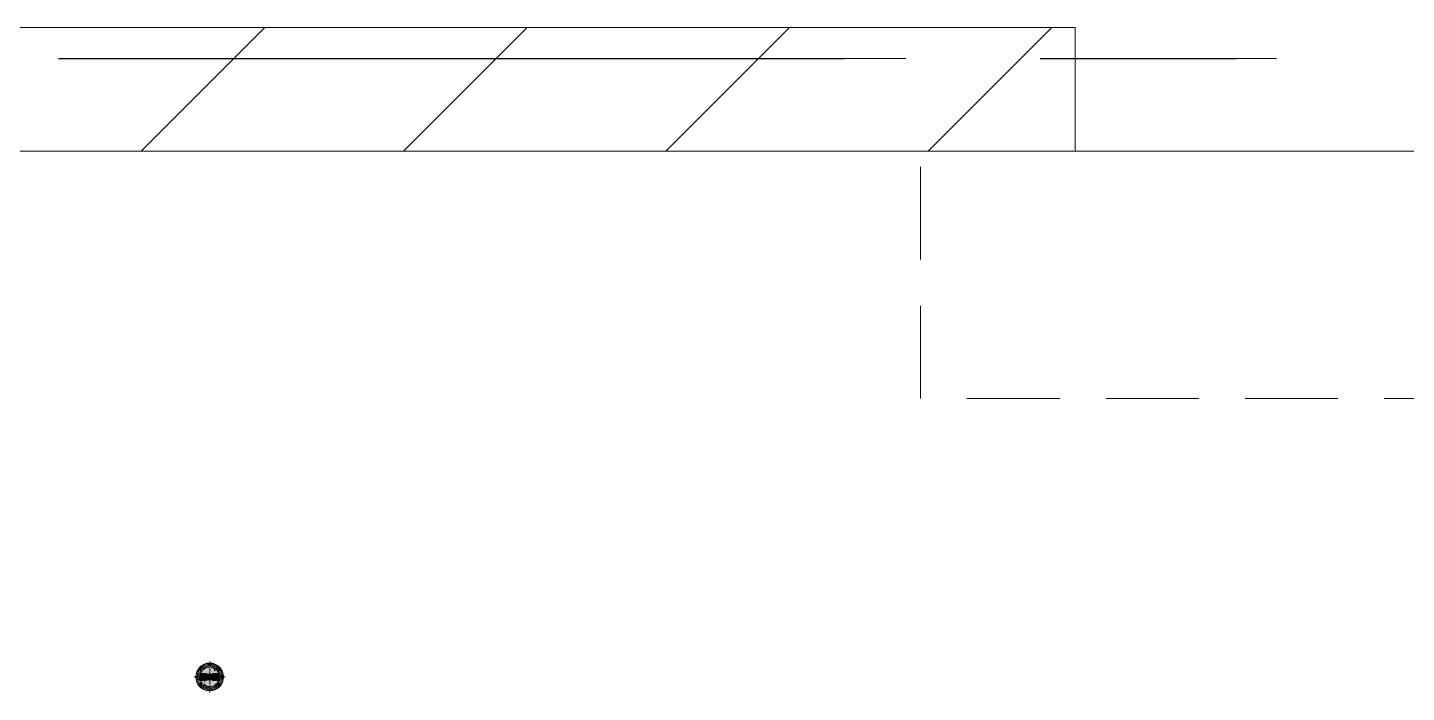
# Model space of a CAD drawing. Header units: millimetres. Extents: x -4000 to 187956, y -58990 to 162485.
# Drawn here: x 61355 to 63586, y 126425 to 127500 of the extents above; entities that cross this region are included whole.
import ezdxf

# ---------------------------------------------------------------- set-up
doc = ezdxf.new("R2010")
doc.units = ezdxf.units.MM
for name, pattern in [('Dash - 1_5mm', [225, 150, -75]), ('Dash 1_16_', [317.5, 158.75, -158.75]), ('Grid Line', [2222.5, 1270, -317.5, 317.5, -317.5]), ('Grid Line 12_5mm', [2150, 1250, -300, 300, -300])]:
    doc.linetypes.add(name, pattern=pattern)
for name, color, linetype, lineweight in [('A-DOOR', 31, 'Continuous', 13), ('A-WALL', 113, 'Continuous', 13), ('A-WALL-PATT', 111, 'Continuous', 13), ('F-SPRN', 3, 'Continuous', 9), ('P-PIPE', 3, 'Continuous', 9), ('P-PIPE-CNTR', 3, 'Continuous', 9), ('S-GRID', 1, 'Continuous', 30)]:
    doc.layers.add(name, color=color, linetype=linetype, lineweight=lineweight)

# ---------------------------------------------------------------- blocks, each defined once
blk = doc.blocks.new('MP_DR_Shutter_Roller - 4000x4000-338375-FFS - TANG 1')
at = {"layer": 'A-DOOR', "linetype": 'Dash - 1_5mm', "lineweight": 9}
for p, q in [((-2250, -500), (-2250, -100)), ((-2250, -100), (2250, -100)), ((2250, -500), (-2250, -500))]:
    blk.add_line(p, q, dxfattribs=at)
at = {"layer": 'A-DOOR', "color": 174, "lineweight": 15}
blk.add_line((2000, -100), (-2000, -100), dxfattribs=at)
blk.add_line((2000, -100), (-2000, -100), dxfattribs=at)
blk.add_line((2000, -100), (-2000, -100), dxfattribs=at)
blk.add_line((2000, -100), (-2000, -100), dxfattribs=at)
blk.add_line((2000, -100), (-2000, -100), dxfattribs=at)
blk.add_line((2000, -100), (-2000, -100), dxfattribs=at)
blk.add_line((2000, -100), (-2000, -100), dxfattribs=at)
blk.add_line((2000, -100), (-2000, -100), dxfattribs=at)
blk.add_line((2000, -100), (-2000, -100), dxfattribs=at)
blk.add_line((2000, -100), (-2000, -100), dxfattribs=at)
blk.add_line((2000, -100), (-2000, -100), dxfattribs=at)
blk.add_line((2000, -100), (-2000, -100), dxfattribs=at)
blk.add_line((2000, -100), (-2000, -100), dxfattribs=at)
blk.add_line((2000, -100), (-2000, -100), dxfattribs=at)
blk.add_line((2000, -100), (-2000, -100), dxfattribs=at)
blk.add_line((2000, -100), (-2000, -100), dxfattribs=at)
blk.add_line((2000, -100), (-2000, -100), dxfattribs=at)
blk.add_line((2000, -100), (-2000, -100), dxfattribs=at)
blk.add_line((2000, -100), (-2000, -100), dxfattribs=at)
blk.add_line((2000, -100), (-2000, -100), dxfattribs=at)
blk.add_line((2000, -100), (-2000, -100), dxfattribs=at)
blk.add_line((2000, -100), (-2000, -100), dxfattribs=at)
blk.add_line((2000, -100), (-2000, -100), dxfattribs=at)
blk.add_line((2000, -100), (-2000, -100), dxfattribs=at)
blk = doc.blocks.new('CMF2_NHAXUONG_A_rvt-1-FFS - TANG 1')
at = {"layer": 'A-WALL-PATT', "lineweight": 9}
h = blk.add_hatch(dxfattribs=at)
h.set_pattern_fill('FP_12', color=250, style=0, pattern_type=2)
h.set_pattern_definition([(45, (0, 0), (-212.13203, 212.13203), [])])
h.paths.add_polyline_path([(68581, 127300.1), (97082.8, 127300.1), (97082.8, 127500.1), (67049.8, 127500.1), (67049.8, 127300.1)])
h.paths.add_polyline_path([(43638.6, 127300.1), (63049.8, 127300.1), (63049.8, 127500.1), (43549.8, 127500.1), (43549.8, 127300.1)])
at = {"layer": 'A-WALL', "color": 50, "lineweight": 15}
for p, q in [((63049.8, 127500.1), (59266.5, 127500.1)), ((63049.8, 127300.1), (63049.8, 127500.1)), ((59266.7, 127300.1), (63049.8, 127300.1))]:
    blk.add_line(p, q, dxfattribs=at)
at = {"layer": 'A-WALL', "color": 35, "lineweight": 15}
for p, q in [((63049.8, 127500.1), (59266.5, 127500.1)), ((63049.8, 127500.1), (63049.8, 127300.1)), ((59266.7, 127300.1), (63049.8, 127300.1))]:
    blk.add_line(p, q, dxfattribs=at)
at = {"layer": 'S-GRID', "linetype": 'Grid Line 12_5mm', "lineweight": 9}
blk.add_line((-824.3, 127450), (183641.1, 127450), dxfattribs=at)
at = {"layer": 'A-DOOR', "color": 250, "lineweight": 9}
blk.add_blockref('MP_DR_Shutter_Roller - 4000x4000-338375-FFS - TANG 1', (65049.8, 127400.1), dxfattribs=at)
blk = doc.blocks.new('Sprinkler_Up - DN20-V674-FFS - TANG 1')
at = {"layer": 'F-SPRN', "transparency": 33554534}
for points in [[(-13.5, 0), (-3.9, 0.7), (-1.7, 2.9), (-1.2, 3.5), (-0.6, 4), (0.6, 4), (1.2, 3.5), (1.7, 2.9), (4.6, 0), (22.2, 0), (18, 13.1), (6.9, 21.2), (-6.9, 21.2), (-18, 13.1), (-22.2, 0)], [(0, -21.2), (6.9, -21.2), (18, -13.1), (22.2, 0), (3.9, -0.7), (1.7, -2.9), (1.2, -3.5), (0.6, -4), (-0.6, -4), (-1.2, -3.5), (-1.7, -2.9), (-4.6, 0), (-22.2, 0), (-18, -13.1), (-6.9, -21.2)], [(0, -16.7), (4.3, -16.1), (11.8, -11.8), (16.1, -4.3), (16.1, 4.3), (11.8, 11.8), (8.3, 14.4), (0, 16.7), (-4.3, 16.1), (-11.8, 11.8), (-16.1, 4.3), (-16.1, -4.3), (-11.8, -11.8), (-8.3, -14.4)], [(0, -15.6), (7.8, -13.5), (13.5, -7.8), (15.1, -4), (15.1, 4), (13.5, 7.8), (7.8, 13.5), (0, 15.6), (-7.8, 13.5), (-11, 11), (-15.1, 4), (-15.1, -4), (-11, -11), (-7.8, -13.5)], [(-10.9, -5.5), (-10.9, 5.4), (-14.5, 5.4), (-14.5, -5.5)], [(-7.7, -5.5), (-7.7, 5.4), (-10.9, 5.4), (-10.9, -5.5)], [(0, -5.5), (0, 5.4), (-7.7, 5.4), (-7.7, -5.5)], [(0, 0), (5.7, 0), (2.9, 4.9), (-2.9, 4.9), (-5.7, 0)], [(-2.9, -4.9), (2.9, -4.9), (5.7, 0), (-5.7, 0)], [(0, 0), (4.6, 0), (0, 4.6), (-4.6, 0)], [(0, -4.6), (4.6, 0), (-4.6, 0)], [(0, -2.6), (1.3, 0), (-1.8, 0)], [(-1.3, 0), (1.8, 0), (0, 2.6)], [(7.7, -5.5), (7.7, 5.4), (0, 5.4), (0, -5.5)], [(10.9, -5.5), (10.9, 5.4), (7.7, 5.4), (7.7, -5.5)], [(14.5, -5.5), (14.5, 5.4), (10.9, 5.4), (10.9, -5.5)]]:
    blk.add_hatch(color=1, dxfattribs=at).paths.add_polyline_path(points)
at = {"layer": 'F-SPRN', "color": 1}
for p, q in [((-11.5, 5.4), (-14.5, 5.4)), ((-14.5, 5.4), (-11.3, 5.4)), ((-14.5, 5.4), (-14.5, 3.7)), ((-14.5, 3.3), (-14.5, 0)), ((-11.5, 5.4), (-11.5, 4)), ((-10.9, 1.9), (-10.9, 3.6)), ((-10.8, 5.4), (-8, 5.4)), ((-8.1, 5.4), (-10.8, 5.4)), ((-8.1, 5.4), (-8.1, 2.8)), ((-8.1, 2.5), (-8.1, 0.7)), ((-7.7, 4.8), (-7.7, 2.7)), ((-7.7, 4.8), (-7.7, 2.7)), ((-7.7, 2.1), (-7.7, 0.5)), ((-7.7, 2.1), (-7.7, 0.5)), ((-6.7, 5.4), (-4.7, 5.4)), ((-5.8, 3.8), (-5.8, 2.2)), ((-2.1, 0), (-2.1, 0)), ((-2.1, 0), (-2.1, -0.1)), ((-0.5, 2), (-0.6, 2)), ((-0.6, 2), (-0.6, 2)), ((0, 2.1), (-0.1, 2.1)), ((2.1, 0), (2.1, 0.1)), ((2.1, 0), (2.1, 0)), ((4.7, 5.4), (6.5, 5.4)), ((7.7, 5.4), (10.8, 5.4)), ((7.7, 5.2), (7.7, 2.7)), ((7.7, 5.2), (7.7, 2.7)), ((7.7, 2.3), (7.7, 0.5)), ((7.7, 2.3), (7.7, 0.5)), ((10.8, 5.4), (8.1, 5.4)), ((8.1, 5.4), (8.1, 2.8)), ((8.1, 2.5), (8.1, 0.4)), ((10.9, 5.4), (14.5, 5.4)), ((10.9, 3.6), (10.9, 0.2)), ((14.5, 5.4), (11.5, 5.4)), ((11.5, 5.4), (11.5, 4)), ((11.5, 3), (11.5, 0.2)), ((14.5, 5.4), (14.5, -5.5)), ((-14.5, -1.3), (-14.5, -3.7)), ((-11.1, -5.5), (-14.5, -5.5)), ((-14.5, -5.5), (-11.5, -5.5)), ((-10.9, -2.6), (-10.9, -1.3)), ((-10.8, -5.5), (-8.1, -5.5)), ((-7.8, -5.5), (-10.8, -5.5)), ((-8.1, -4.2), (-8.1, -5.5)), ((-7.7, -2.7), (-7.7, -4)), ((-7.7, -2.7), (-7.7, -4)), ((-7, -5.5), (-5.8, -5.5)), ((-4.8, -5.5), (-7, -5.5)), ((-5.8, -2.3), (-5.8, -3.8)), ((-2.1, -0.3), (-2, -0.4)), ((-2, -0.4), (-2, -0.5)), ((-2, -0.5), (-2, -0.6)), ((-2, -0.6), (-2, -0.7)), ((-2, -0.7), (-1.9, -0.7)), ((-1.9, -0.7), (-1.9, -0.8)), ((-1.9, -0.8), (-1.9, -0.9)), ((-1.9, -0.9), (-1.8, -1)), ((-1.8, -1), (-1.8, -1.1)), ((-1.8, -1), (-1.8, -1)), ((-1.8, -1.1), (-1.7, -1.2)), ((-1.7, -1.2), (-1.6, -1.3)), ((-1.7, -1.2), (-1.7, -1.2)), ((-1.6, -1.3), (-1.6, -1.4)), ((-1.6, -1.4), (-1.5, -1.4)), ((-1.5, -1.4), (-1.4, -1.5)), ((-1.4, -1.5), (-1.3, -1.6)), ((-1.4, -1.5), (-1.4, -1.5)), ((-1.3, -1.6), (-1.3, -1.7)), ((-1.3, -1.7), (-1.2, -1.7)), ((-1.2, -1.7), (-1.1, -1.7)), ((-1.1, -1.7), (-1.1, -1.8)), ((-1.1, -1.8), (-1, -1.8)), ((-1, -1.8), (-0.9, -1.9)), ((-0.9, -1.9), (-0.8, -1.9)), ((-0.8, -1.9), (-0.7, -2)), ((-0.8, -1.9), (-0.8, -1.9)), ((-0.7, -2), (-0.6, -2)), ((-0.6, -2), (-0.5, -2)), ((-0.5, -2), (-0.4, -2)), ((-0.4, -2), (-0.3, -2.1)), ((-0.4, -2), (-0.4, -2)), ((-0.3, -2.1), (-0.2, -2.1)), ((-0.2, -2.1), (-0.1, -2.1)), ((-0.1, -2.1), (0, -2.1)), ((0, -2.1), (0.1, -2.1)), ((0.1, -2.1), (0.2, -2.1)), ((0.1, -2.1), (0.1, -2.1)), ((0.2, -2.1), (0.3, -2.1)), ((0.3, -2.1), (0.4, -2)), ((0.4, -2), (0.5, -2)), ((0.5, -2), (0.6, -2)), ((0.6, -2), (0.7, -2)), ((0.6, -2), (0.6, -2)), ((0.7, -2), (0.8, -1.9)), ((0.8, -1.9), (0.9, -1.9)), ((0.9, -1.9), (1, -1.8)), ((0.9, -1.9), (0.9, -1.9)), ((1, -1.8), (1.1, -1.8)), ((1.1, -1.8), (1.2, -1.7)), ((1.2, -1.7), (1.3, -1.6)), ((1.2, -1.7), (1.2, -1.7)), ((1.3, -1.6), (1.4, -1.6)), ((1.4, -1.5), (1.5, -1.5)), ((1.4, -1.6), (1.4, -1.5)), ((1.5, -1.4), (1.6, -1.3)), ((1.5, -1.5), (1.5, -1.4)), ((1.6, -1.3), (1.7, -1.2)), ((1.6, -1.3), (1.6, -1.3)), ((1.7, -1.1), (1.8, -1.1)), ((1.7, -1.2), (1.7, -1.1)), ((1.8, -1), (1.9, -0.9)), ((1.8, -1.1), (1.8, -1)), ((1.9, -0.8), (2, -0.7)), ((1.9, -0.8), (1.9, -0.8)), ((1.9, -0.9), (1.9, -0.8)), ((2, -0.4), (2.1, -0.3)), ((2, -0.5), (2, -0.4)), ((2, -0.5), (2, -0.5)), ((2, -0.6), (2, -0.5)), ((2, -0.7), (2, -0.6)), ((2.1, -0.1), (2.1, 0)), ((2.1, -0.2), (2.1, -0.1)), ((2.1, -0.3), (2.1, -0.2)), ((7, -5.5), (4.8, -5.5)), ((5.8, -2.2), (5.8, -3.8)), ((5.8, -5.5), (7, -5.5)), ((7.7, -0.5), (7.7, -2.3)), ((7.7, -0.5), (7.7, -2.3)), ((7.7, -2.7), (7.7, -5.4)), ((7.7, -2.7), (7.7, -5.4)), ((10.8, -5.5), (7.7, -5.5)), ((8.1, -0.4), (8.1, -2.5)), ((8.1, -2.8), (8.1, -5.5)), ((8.1, -5.5), (10.8, -5.5)), ((10.9, -0.2), (10.9, -3.6)), ((14.5, -5.5), (10.9, -5.5)), ((11.5, -0.2), (11.5, -3)), ((11.5, -4), (11.5, -5.5)), ((11.5, -5.5), (14.5, -5.5))]:
    blk.add_line(p, q, dxfattribs=at)
at = {"layer": 'F-SPRN', "color": 1, "flags": 128}
for points in [[(-1.6, 1.3), (-1.6, 1.3), (-1.7, 1.2), (-1.7, 1.1), (-1.8, 1.1), (-1.8, 1), (-1.9, 0.9), (-1.9, 0.8), (-1.9, 0.8), (-2, 0.7), (-2, 0.6), (-2, 0.5), (-2, 0.5), (-2, 0.4), (-2.1, 0.3), (-2.1, 0.2), (-2.1, 0.1), (-2.1, 0)], [(-1.4, 1.6), (-1.4, 1.5), (-1.5, 1.5), (-1.5, 1.4), (-1.6, 1.3)], [(-1, 1.8), (-1.1, 1.8), (-1.2, 1.7), (-1.2, 1.7), (-1.3, 1.6), (-1.4, 1.6)], [(-0.6, 2), (-0.7, 2), (-0.8, 1.9), (-0.9, 1.9), (-0.9, 1.9), (-1, 1.8)], [(-0.1, 2.1), (-0.1, 2.1), (-0.2, 2.1), (-0.3, 2.1), (-0.4, 2), (-0.5, 2)], [(2, 0.5), (2, 0.6), (2, 0.7), (1.9, 0.7), (1.9, 0.8), (1.9, 0.9), (1.8, 1), (1.8, 1), (1.8, 1.1), (1.7, 1.2), (1.7, 1.2), (1.6, 1.3), (1.6, 1.4), (1.5, 1.4), (1.4, 1.5), (1.4, 1.5), (1.3, 1.6), (1.3, 1.7), (1.2, 1.7), (1.1, 1.7), (1.1, 1.8), (1, 1.8), (0.9, 1.9), (0.8, 1.9), (0.8, 1.9), (0.7, 2), (0.6, 2), (0.5, 2), (0.4, 2), (0.4, 2), (0.3, 2.1), (0.2, 2.1), (0.1, 2.1), (0, 2.1)], [(2.1, 0.1), (2.1, 0.2), (2.1, 0.2), (2.1, 0.3), (2, 0.4), (2, 0.5)], [(-2.1, -0.1), (-2.1, -0.2), (-2.1, -0.2), (-2.1, -0.3)]]:
    blk.add_lwpolyline(points, dxfattribs=at)
at = {"layer": 'F-SPRN', "color": 1}
for radius, start, end in [(22.2, 360, 180), (21.9, 165.6773, 179.2615), (21.9, 144.7698, 164.8151), (21.9, 126.6942, 143.2701), (16.7, 167.6802, 180), (16.7, 167.6802, 180), (16.7, 155.3879, 164.9693), (16.7, 155.3879, 164.9693), (15.6, 166.4265, 180), (15.6, 166.4265, 180), (15.6, 150.9409, 165), (15.6, 159.6139, 165), (16.7, 136.7213, 149.931), (16.7, 136.7213, 149.931), (15.6, 150.9409, 156.3845), (15.6, 138.4214, 150), (15.6, 138.4214, 150), (21.9, 108.2621, 125.7507), (16.7, 121.4181, 130.5751), (16.7, 121.4181, 130.5751), (15.6, 120.5262, 133.2078), (15.6, 120.5262, 133.2078), (16.7, 106.5995, 120), (16.7, 106.5995, 120), (15.6, 114.4363, 119.9813), (15.6, 114.4363, 119.9813), (21.9, 99.348, 107.901), (4.63, 155.7832, 180), (4.63, 155.7832, 180), (16.7, 96.4143, 105), (16.7, 96.4143, 105), (4.63, 109.0192, 138.2703), (4.63, 109.0192, 138.2703), (21.9, 90.145, 98.8503), (15.6, 95.5762, 100.6843), (15.6, 95.5762, 100.6843), (2.56, 109.0192, 168.8278), (2.56, 109.0192, 168.8278), (2.04, 109.0192, 180), (16.7, 83.0684, 90), (16.7, 83.0684, 90), (4.63, 17.9592, 90), (4.63, 17.9592, 90), (3.81, 57.0577, 90), (2.56, 14.5599, 90), (2.56, 14.5599, 90), (2.04, 10.4703, 90), (21.9, 72.5583, 89.4624), (15.6, 75.573, 80.5892), (15.6, 75.573, 80.5892), (3.81, 16.1605, 43.8358), (15.6, 67.5614, 74.5481), (15.6, 67.5614, 74.5481), (16.7, 60, 75), (16.7, 60, 75), (15.6, 60.0187, 65.5637), (15.6, 60.0187, 65.5637), (21.9, 54.2493, 71.7379), (15.6, 46.7922, 60), (15.6, 46.7922, 60), (16.7, 49.4249, 58.5819), (16.7, 49.4249, 58.5819), (15.6, 30, 41.5786), (15.6, 30, 41.5786), (16.7, 30, 43.2787), (16.7, 30, 43.2787), (21.9, 36.7299, 53.3058), (15.6, 23.6155, 29.5646), (15.6, 15, 29.5646), (15.6, 15, 20.3861), (16.7, 15, 24.6121), (16.7, 15, 24.6121), (15.6, 360, 13.6618), (15.6, 0, 13.6618), (16.7, 360, 12.3198), (16.7, 0, 12.3198), (21.9, 15.1849, 35.2302), (21.9, 0.7385, 14.3227), (22.2, 180, 360), (21.9, 180.7385, 194.3227), (21.9, 195.1849, 215.2302), (21.9, 216.7299, 233.3058), (16.7, 180, 192.3198), (16.7, 180, 192.3198), (16.7, 195.0307, 204.6121), (16.7, 195.0307, 204.6121), (15.6, 181.9082, 193.6618), (15.6, 181.9082, 193.6618), (15.6, 197.3339, 209.5646), (15.6, 197.3339, 209.5646), (16.7, 210.069, 223.2787), (16.7, 210.069, 223.2787), (15.6, 212.5472, 221.5786), (15.6, 212.5472, 221.5786), (21.9, 234.2493, 251.7379), (16.7, 229.4249, 238.5819), (16.7, 229.4249, 238.5819), (15.6, 233.795, 240), (15.6, 233.795, 240), (16.7, 240, 255), (16.7, 240, 255), (15.6, 240.0187, 254.5481), (15.6, 240.0187, 254.5481), (21.9, 252.5583, 269.4624), (4.63, 197.9592, 0), (4.63, 197.9592, 270), (15.6, 255, 267.64), (15.6, 255, 267.64), (3.81, 196.1605, 360), (2.56, 191.1677, 270), (2.56, 191.1677, 270), (2.04, 190.4703, 270), (16.7, 263.0684, 270), (16.7, 263.0684, 270), (4.63, 270, 360), (2.04, 270, 0), (2.56, 270, 0), (2.56, 270, 360), (21.9, 270.145, 278.8503), (15.6, 275.5762, 280.6843), (15.6, 275.5762, 280.6843), (16.7, 276.4143, 285), (16.7, 276.4143, 285), (21.9, 279.348, 287.901), (16.7, 286.5995, 300), (16.7, 286.5995, 300), (15.6, 294.4363, 299.9813), (15.6, 294.4363, 299.9813), (21.9, 288.2621, 305.7507), (15.6, 300, 313.2078), (15.6, 300, 313.2078), (16.7, 301.4181, 310.5751), (16.7, 301.4181, 310.5751), (15.6, 318.4214, 330), (15.6, 318.4214, 330), (16.7, 316.7213, 330), (16.7, 316.7213, 330), (21.9, 306.6942, 323.2701), (15.6, 330.4354, 345), (15.6, 330.4354, 336.3845), (15.6, 339.6139, 345), (15.6, 346.3382, 360), (15.6, 346.3382, 360), (16.7, 335.3879, 345), (16.7, 335.3879, 345), (16.7, 347.6802, 360), (16.7, 347.6802, 360), (21.9, 324.7698, 344.8151), (21.9, 345.6773, 359.2615)]:
    blk.add_arc((0, 0), radius, start, end, dxfattribs=at)
blk = doc.blocks.new('Steel_Transition_Threaded_HoaPhat - Standard-V953-FFS - TANG 1')
at = {"layer": 'P-PIPE', "lineweight": 13, "transparency": 33554534}
h = blk.add_hatch(color=1, dxfattribs=at)
h.paths.add_polyline_path([(49550, 126427.6), (49555.8, 126428.4), (49561.3, 126430.6), (49565.9, 126434.2), (49569.5, 126438.8), (49571.7, 126444.3), (49572.5, 126450.1), (49571.7, 126455.9), (49569.5, 126461.3), (49565.9, 126466), (49561.3, 126469.6), (49555.8, 126471.8), (49550, 126472.6), (49544.2, 126471.8), (49538.8, 126469.6), (49534.1, 126466), (49530.5, 126461.3), (49528.3, 126455.9), (49527.5, 126450.1), (49528.3, 126444.3), (49530.5, 126438.8), (49534.1, 126434.2), (49538.8, 126430.6), (49544.2, 126428.4)])
h.paths.add_polyline_path([(49550, 126430), (49544.8, 126430.7), (49540, 126432.7), (49535.8, 126435.9), (49532.6, 126440), (49530.6, 126444.9), (49529.9, 126450.1), (49530.6, 126455.3), (49532.6, 126460.1), (49535.8, 126464.3), (49540, 126467.5), (49544.8, 126469.5), (49550, 126470.2), (49555.2, 126469.5), (49560.1, 126467.5), (49564.2, 126464.3), (49567.4, 126460.1), (49569.4, 126455.3), (49570.1, 126450.1), (49569.4, 126444.9), (49567.4, 126440), (49564.2, 126435.9), (49560.1, 126432.7), (49555.2, 126430.7)])
for points in [[(49529.9, 126450.1), (49533.6, 126450.1), (49535.8, 126458.3), (49541.8, 126464.3), (49550, 126466.5), (49558.2, 126464.3), (49564.2, 126458.3), (49566.4, 126450.1), (49570.1, 126450.1), (49569.4, 126455.3), (49567.4, 126460.1), (49564.2, 126464.3), (49560.1, 126467.5), (49555.2, 126469.5), (49550, 126470.2), (49544.8, 126469.5), (49540, 126467.5), (49535.8, 126464.3), (49532.6, 126460.1), (49530.6, 126455.3)], [(49550, 126430), (49555.2, 126430.7), (49560.1, 126432.7), (49564.2, 126435.9), (49567.4, 126440), (49569.4, 126444.9), (49570.1, 126450.1), (49566.4, 126450.1), (49564.2, 126441.9), (49558.2, 126435.9), (49550, 126433.7), (49541.8, 126435.9), (49535.8, 126441.9), (49533.6, 126450.1), (49529.9, 126450.1), (49530.6, 126444.9), (49532.6, 126440), (49535.8, 126435.9), (49540, 126432.7), (49544.8, 126430.7)], [(49550, 126431.6), (49554.8, 126432.2), (49559.3, 126434.1), (49563.1, 126437), (49566, 126440.8), (49567.9, 126445.3), (49568.5, 126450.1), (49567.9, 126454.9), (49566, 126459.3), (49563.1, 126463.2), (49559.3, 126466.1), (49554.8, 126468), (49550, 126468.6), (49545.2, 126468), (49540.8, 126466.1), (49536.9, 126463.2), (49534, 126459.3), (49532.1, 126454.9), (49531.5, 126450.1), (49532.1, 126445.3), (49534, 126440.8), (49536.9, 126437), (49540.8, 126434.1), (49545.2, 126432.2)]]:
    blk.add_hatch(color=1, dxfattribs=at).paths.add_polyline_path(points)
at = {"layer": 'P-PIPE', "color": 20, "lineweight": 13}
for radius, start, end in [(22.5, 0, 180), (22.5, 0, 180), (22.5, 180, 0), (22.5, 180, 0), (20.1, 166.0499, 180), (20.1, 180, 193.9501), (20.1, 150, 162.7449), (18.5, 166.5939, 180), (18.5, 166.5939, 180), (18.5, 180, 193.4061), (18.5, 180, 193.4061), (18.5, 157.6232, 165), (18.5, 157.6232, 165), (20.1, 128.8856, 148.1553), (16.4, 180.8106, 191.4533), (16.4, 168.5467, 175.1607), (18.5, 136.4297, 150), (18.5, 136.4297, 150), (16.4, 158.0319, 163.506), (16.4, 141.9681, 150), (18.5, 123.4976, 133.2041), (18.5, 123.4976, 133.2041), (20.1, 109.6859, 125.0043), (16.4, 121.0738, 126.4537), (18.5, 106.819, 120), (18.5, 106.819, 120), (16.4, 113.4045, 120), (16.4, 107.4657, 111.9681), (20.1, 100.9975, 105), (18.5, 91.4353, 103.2046), (18.5, 91.4353, 103.2046), (16.4, 96.2132, 104.6042), (20.1, 90.5246, 98.5089), (18.5, 78.0986, 90), (18.5, 78.0986, 90), (20.1, 75.0607, 87.9279), (16.4, 66.9681, 75), (18.5, 60, 75), (18.5, 60, 75), (20.1, 54.9957, 75), (18.5, 46.7959, 56.5024), (18.5, 46.7959, 56.5024), (20.1, 31.8447, 51.1144), (16.4, 30, 38.0319), (18.5, 30, 43.5703), (18.5, 30, 43.5703), (16.4, 0, 8.0319), (16.4, 351.9681, 0), (18.5, 15, 22.3768), (18.5, 15, 22.3768), (20.1, 17.2551, 30), (18.5, 0, 13.4061), (18.5, 0, 13.4061), (18.5, 346.5939, 0), (18.5, 346.5939, 0), (20.1, 0, 13.9501), (20.1, 346.0499, 0), (20.1, 197.2551, 210), (18.5, 195, 202.3768), (18.5, 195, 202.3768), (20.1, 211.8447, 231.1144), (18.5, 210, 223.5703), (18.5, 210, 223.5703), (16.4, 210.6635, 218.0319), (18.5, 226.7959, 236.5024), (18.5, 226.7959, 236.5024), (20.1, 234.9957, 255), (16.4, 230.4733, 236.6389), (18.5, 240, 255), (18.5, 240, 255), (16.4, 240, 246.5955), (16.4, 246.9681, 255), (20.1, 255.0607, 267.9279), (18.5, 258.0986, 270), (18.5, 258.0986, 270), (16.4, 264.1652, 268.506), (20.1, 270.5246, 278.5089), (18.5, 271.4353, 283.2046), (18.5, 271.4353, 283.2046), (16.4, 276.4537, 283.9063), (20.1, 280.9975, 285), (16.4, 287.4657, 291.9681), (18.5, 286.819, 300), (18.5, 286.819, 300), (16.4, 293.4045, 300), (20.1, 289.6859, 305.0043), (18.5, 303.4976, 313.2041), (18.5, 303.4976, 313.2041), (20.1, 308.8856, 328.1553), (18.5, 316.4297, 330), (18.5, 316.4297, 330), (16.4, 338.0319, 342.8691), (18.5, 337.6232, 345), (18.5, 337.6232, 345), (20.1, 330, 342.7449)]:
    blk.add_arc((49550, 126450.1), radius, start, end, dxfattribs=at)

msp = doc.modelspace()

# ---------------------------------------------------------------- block references
at = {"lineweight": 5}
msp.add_blockref('CMF2_NHAXUONG_A_rvt-1-FFS - TANG 1', (0, 0), dxfattribs=at)

# ---------------------------------------------------------------- next in the draw order: hatches: boundary and pattern name
at = {"layer": 'P-PIPE', "transparency": 33554534}
for points in [[(61641.7, 126435.6), (61642.8, 126437.6), (61641.7, 126441.7), (61642.8, 126445.9), (61645.8, 126449), (61657.2, 126454.3), (61658.4, 126458.4), (61657.2, 126462.6), (61655.9, 126464.3), (61650, 126466.8), (61641.7, 126464.6), (61635.5, 126458.4), (61633.3, 126450.1), (61635.5, 126441.7), (61638.2, 126438.3)], [(61650, 126433.4), (61658.4, 126435.6), (61661.8, 126438.3), (61666.1, 126445.8), (61666.1, 126454.4), (61661.8, 126461.9), (61658.4, 126464.6), (61650, 126466.8), (61645.7, 126466.2), (61638.2, 126461.9), (61633.9, 126454.4), (61633.9, 126445.8), (61638.2, 126438.3), (61641.7, 126435.6)]]:
    msp.add_hatch(color=1, dxfattribs=at).paths.add_polyline_path(points)

# ---------------------------------------------------------------- next in the draw order: linework, layer by layer
at = {"layer": 'P-PIPE', "color": 1}
for centre, radius, start, end in [((61650, 126450.1), 16.7, 170.1108, 177.203), ((61650, 126450.1), 16.7, 182.797, 189.8892), ((61650, 126450.1), 16.7, 157.579, 164.2722), ((61650, 126450.1), 16.7, 140.6908, 147.6969), ((61650, 126441.7), 8.35, 115.6806, 125.5287), ((61650, 126441.7), 8.35, 100.6842, 114.0387), ((61650, 126441.7), 8.35, 90, 100.6842), ((61650, 126458.4), 8.35, 270, 280.6842), ((61650, 126458.4), 8.35, 69.0027, 79.2369), ((61650, 126458.4), 8.35, 46.6998, 60.5692), ((61650, 126458.4), 8.35, 316.3183, 330), ((61650, 126458.4), 8.35, 20.1285, 29.0413), ((61650, 126458.4), 8.35, 8.0385, 17.9918), ((61650, 126450.1), 16.7, 46.0317, 51.8726), ((61650, 126450.1), 16.7, 32.3031, 45.2846), ((61650, 126450.1), 16.7, 25.0364, 31.0974), ((61650, 126450.1), 16.7, 16.9375, 22.421), ((61650, 126450.1), 16.7, 4.3093, 9.8892), ((61650, 126450.1), 16.7, 350.1108, 355.6907), ((61650, 126450.1), 16.7, 190.2154, 195.2487), ((61650, 126450.1), 16.7, 231.8726, 237.203), ((61650, 126441.7), 8.35, 172.0327, 181.5407), ((61650, 126441.7), 8.35, 199.9004, 209.0413), ((61650, 126441.7), 8.35, 131.0366, 150), ((61650, 126450.1), 16.7, 246.8976, 251.0986), ((61650, 126441.7), 8.35, 226.6998, 240.5692), ((61650, 126450.1), 16.7, 254.7154, 259.6727), ((61650, 126441.7), 8.35, 249.0027, 259.2369), ((61650, 126450.1), 16.7, 266.0042, 273.5288), ((61650, 126450.1), 16.7, 284.6882, 289.3082), ((61650, 126450.1), 16.7, 308.1274, 313.9683), ((61650, 126450.1), 16.7, 314.7154, 320.6908), ((61650, 126450.1), 16.7, 328.9026, 336.686)]:
    msp.add_arc(centre, radius, start, end, dxfattribs=at)
at = {"layer": 'P-PIPE-CNTR', "color": 1, "linetype": 'Dash 1_16_'}
for p, q in [((61650, 126472.6), (61650, 126475.1)), ((61650, 126471.2), (61650, 126472.6)), ((61625, 126450.1), (61627.5, 126450.1)), ((61627.8, 126450.1), (61631.5, 126450.1)), ((61636.5, 126450.1), (61642.3, 126450.1)), ((61645.4, 126450.1), (61647.6, 126450.1)), ((61648.7, 126450.1), (61650, 126450.1)), ((61650, 126468.6), (61650, 126470.2)), ((61650, 126466.8), (61650, 126468.6)), ((61650, 126463.6), (61650, 126465.2)), ((61650, 126459.8), (61650, 126462.6)), ((61650, 126455.5), (61650, 126459.1)), ((61650, 126452.6), (61650, 126454.3)), ((61650, 126450.1), (61650, 126452.1)), ((61650, 126448), (61650, 126450.1)), ((61650, 126450.1), (61651.3, 126450.1)), ((61651.8, 126450.1), (61654.6, 126450.1)), ((61655.7, 126450.1), (61663.5, 126450.1)), ((61666.4, 126450.1), (61667.9, 126450.1)), ((61668.5, 126450.1), (61672.2, 126450.1)), ((61672.5, 126450.1), (61675, 126450.1)), ((61650, 126445.9), (61650, 126447.5)), ((61650, 126441.1), (61650, 126444.6)), ((61650, 126438.1), (61650, 126440.4)), ((61650, 126435), (61650, 126436.5)), ((61650, 126431.6), (61650, 126433.4)), ((61650, 126430), (61650, 126431.6)), ((61650, 126427.6), (61650, 126428.9)), ((61650, 126425.1), (61650, 126427.6))]:
    msp.add_line(p, q, dxfattribs=at)
at = {"layer": 'S-GRID', "linetype": 'Grid Line'}
msp.add_line((-824.3, 127450), (183641.1, 127450), dxfattribs=at)

# ---------------------------------------------------------------- next in the draw order: block references
at = {"layer": 'F-SPRN', "color": 1}
msp.add_blockref('Sprinkler_Up - DN20-V674-FFS - TANG 1', (61650, 126450.1), dxfattribs=at)
at = {"layer": 'P-PIPE', "color": 20, "lineweight": 13}
msp.add_blockref('Steel_Transition_Threaded_HoaPhat - Standard-V953-FFS - TANG 1', (12100, 0), dxfattribs=at)

doc.saveas('drawing.dxf')
